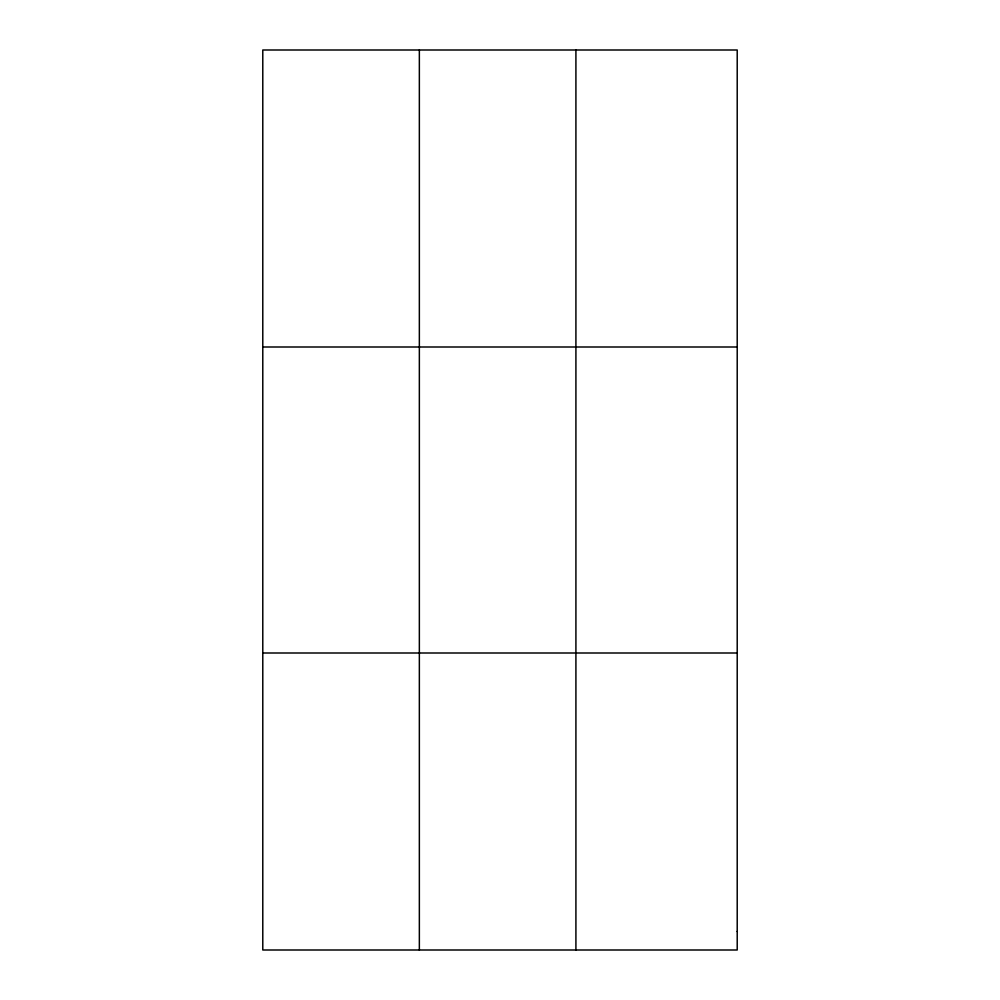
<?xml version="1.0" encoding="UTF-8"?>
<svg xmlns="http://www.w3.org/2000/svg" width="1000" height="1000" viewBox="0 0 1000 1000"><rect width="100%" height="100%" fill="white"/><g stroke="black" fill="none" stroke-linecap="round" stroke-linejoin="round"><path stroke-width="1.5" d="M419.35 50L419.35 950M575.913 50L575.913 950M262.787 347L737.212 347M262.787 653L737.212 653M737.212 931.438L737.212 950L262.787 950L262.787 50L737.212 50L737.212 931.438"/></g></svg>
